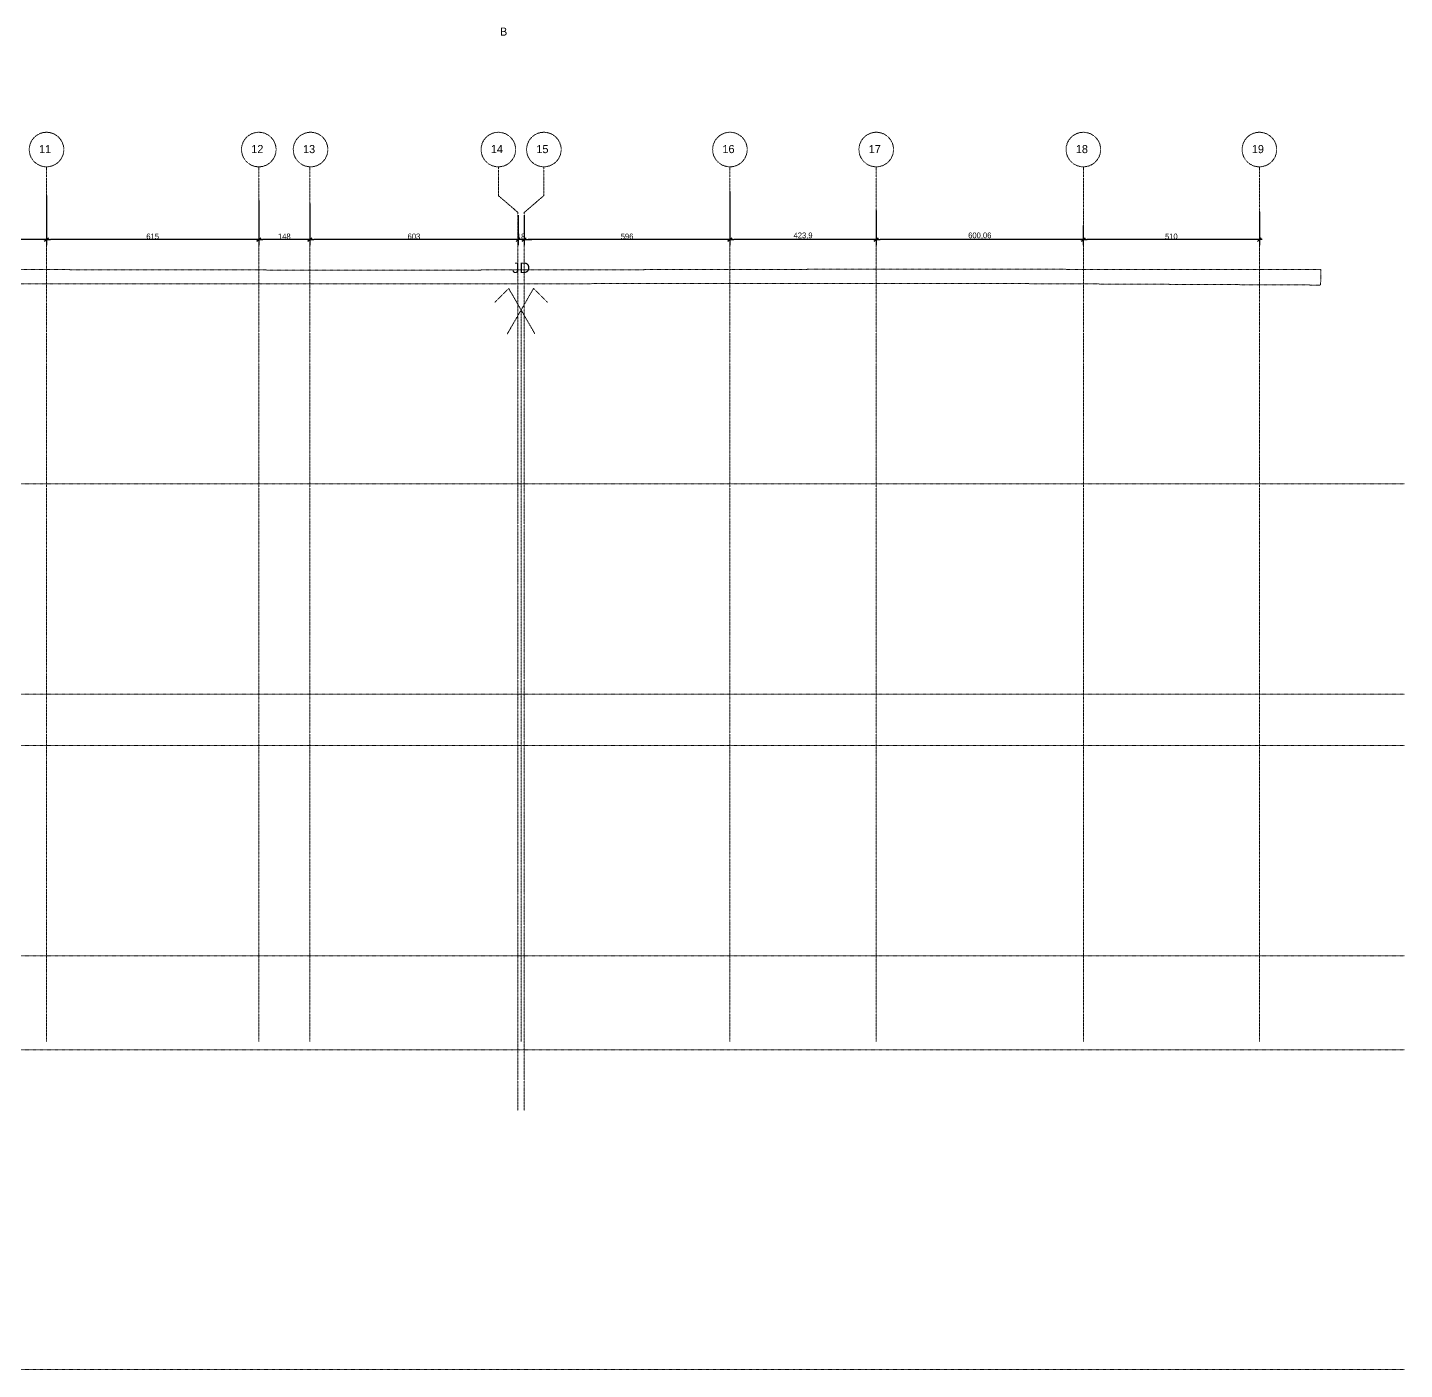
# Model space of a CAD drawing. Header units: millimetres. Extents: x -26249 to 60250, y -21218 to 23336.
# Drawn here: x 17375 to 21364, y -6296 to -2406 of the extents above; entities that cross this region are included whole.
import ezdxf

# ---------------------------------------------------------------- set-up
doc = ezdxf.new("R2010")
doc.units = ezdxf.units.MM
for name, pattern in [('Style de ligne -1', [0.41664, 0.20828, -0.20836]), ('Style de ligne -11', [0.347222, 0.20828, -0.138942]), ('Style de ligne -6', [1.04164, 0.625, -0.20828, 0.06943, -0.13893]), ('VW-01', [0.41656, 0.20828, -0.20828])]:
    doc.linetypes.add(name, pattern=pattern)
for name, color, linetype, lineweight in [('B Général', 7, 'Continuous', 5), ('C ANNOTATIONS-cotation', 7, 'Continuous', 5), ('C ANNOTATIONS-texte', 7, 'Continuous', 5)]:
    doc.layers.add(name, color=color, linetype=linetype, lineweight=lineweight)
doc.layers.add('C ANNOTATIONS-axes horizontaux', color=1, linetype='Style de ligne -1', lineweight=13, true_color=0xff0000)
doc.styles.add('Arial', font='arial.ttf')
doc.styles.add('Eurostile', font='')
doc.styles.get('Eurostile').set_extended_font_data('Eurostile')
doc.dimstyles.new('Arch', dxfattribs={"dimtxt": 20.229601, "dimasz": 11.224121, "dimexe": 15.875, "dimexo": 7.9375, "dimgap": 7.9375, "dimtad": 1, "dimdec": 1, "dimtxsty": 'Arial', "dimblk": 'VW_SLASH-1', "dimblk1": 'VW_SLASH-1', "dimblk2": 'VW_SLASH-1', "dimcen": 0, "dimdle": 7.9375, "dimazin": 0, "dimtfac": 1, "dimtdec": 1, "dimtix": 1, "dimtmove": 0, "dimatfit": 0, "dimldrblk": 'VW_FILLEDARROW-1', "dimfxl": 1, "dimfrac": 2, "dimtolj": 1, "dimarcsym": 0})

# ---------------------------------------------------------------- blocks, each defined once
blk = doc.blocks.new('Groupe-64-1')
at = {"layer": 'B Général', "color": 1, "linetype": 'Style de ligne -11', "lineweight": 5}
blk.add_line((2145.7, -1173.9), (2145.7, 946.1), dxfattribs=at)
at = {"layer": 'B Général', "color": 1, "linetype": 'Style de ligne -11', "lineweight": 5, "flags": 128}
for points in [[(2185.7, 876.8), (2109.7, 1008.4), (2069.7, 968.4)], [(2105.7, 876.8), (2181.7, 1008.4), (2221.7, 968.4)]]:
    blk.add_lwpolyline(points, dxfattribs=at)
at = {"layer": 'B Général', "color": 1, "insert": (2119.8, 1083.6), "char_height": 30.34, "attachment_point": 1, "line_spacing_factor": 0.958078, "style": 'Arial'}
blk.add_mtext('JD', dxfattribs=at)
blk = doc.blocks.new('VW_SLASH-1')
at = {"color": 0, "linetype": 'ByBlock', "lineweight": -2}
blk.add_line((0.71, 0), (-1, 0), dxfattribs=at)
at = {"color": 0, "linetype": 'Continuous', "lineweight": 20, "flags": 128}
blk.add_lwpolyline([(0.5, 0.5), (-0.5, -0.5)], dxfattribs=at)
blk = doc.blocks.new('*D695')
at = {"layer": 'C ANNOTATIONS-cotation', "color": 0, "linetype": 'Continuous', "lineweight": -2, "transparency": 16777216}
for p, q in [((17149.6, -2874), (17149.6, -3036.8)), ((17429.6, -2893.1), (17429.6, -3036.8)), ((17418.4, -3020.9), (17160.8, -3020.9))]:
    blk.add_line(p, q, dxfattribs=at)
at = {"layer": 'Defpoints', "color": 0, "linetype": 'Continuous', "transparency": 16777216}
for p in [(17149.6, -2866.1), (17429.6, -2885.2), (17149.6, -3020.9)]:
    blk.add_point(p, dxfattribs=at)
at = {"layer": 'C ANNOTATIONS-cotation', "color": 0, "linetype": 'Continuous', "lineweight": -2, "transparency": 16777216, "xscale": 11.22412109375, "yscale": 11.22412109375, "zscale": 11.22412109375, "rotation": 180}
blk.add_blockref('VW_SLASH-1', (17149.6, -3020.9), dxfattribs=at)
at = {"layer": 'C ANNOTATIONS-cotation', "color": 0, "linetype": 'Continuous', "lineweight": -2, "transparency": 16777216, "xscale": 11.22412109375, "yscale": 11.22412109375, "zscale": 11.22412109375}
blk.add_blockref('VW_SLASH-1', (17429.6, -3020.9), dxfattribs=at)
at = {"layer": 'C ANNOTATIONS-cotation', "color": 0, "linetype": 'Continuous', "lineweight": 5, "transparency": 16777216, "insert": (17289.6, -3011.7), "char_height": 16.45, "attachment_point": 5, "style": 'Eurostile'}
blk.add_mtext('\\A1;280', dxfattribs=at)
blk = doc.blocks.new('VW_FILLEDARROW-1')
at = {"linetype": 'Continuous', "lineweight": 0}
blk.add_hatch(color=0, dxfattribs=at).paths.add_polyline_path([(-1.41, 0.38), (0, 0), (-1.41, -0.38)])
at = {"color": 0, "linetype": 'Continuous', "lineweight": 5, "flags": 128}
blk.add_lwpolyline([(-1.41, 0.38), (0, 0), (-1.41, -0.38)], close=True, dxfattribs=at)
blk = doc.blocks.new('*D696')
at = {"layer": 'C ANNOTATIONS-cotation', "color": 0, "linetype": 'Continuous', "lineweight": -2, "transparency": 16777216}
for p, q in [((17429.6, -2893.1), (17429.6, -3036.8)), ((18044.6, -2907.3), (18044.6, -3036.8)), ((18033.4, -3020.9), (17440.8, -3020.9))]:
    blk.add_line(p, q, dxfattribs=at)
at = {"layer": 'Defpoints', "color": 0, "linetype": 'Continuous', "transparency": 16777216}
for p in [(17429.6, -2885.2), (18044.6, -2899.3), (17429.6, -3020.9)]:
    blk.add_point(p, dxfattribs=at)
at = {"layer": 'C ANNOTATIONS-cotation', "color": 0, "linetype": 'Continuous', "lineweight": -2, "transparency": 16777216, "xscale": 11.22412109375, "yscale": 11.22412109375, "zscale": 11.22412109375, "rotation": 180}
blk.add_blockref('VW_SLASH-1', (17429.6, -3020.9), dxfattribs=at)
at = {"layer": 'C ANNOTATIONS-cotation', "color": 0, "linetype": 'Continuous', "lineweight": -2, "transparency": 16777216, "xscale": 11.22412109375, "yscale": 11.22412109375, "zscale": 11.22412109375}
blk.add_blockref('VW_SLASH-1', (18044.6, -3020.9), dxfattribs=at)
at = {"layer": 'C ANNOTATIONS-cotation', "color": 0, "linetype": 'Continuous', "lineweight": 5, "transparency": 16777216, "insert": (17737.1, -3011.7), "char_height": 16.45, "attachment_point": 5, "style": 'Eurostile'}
blk.add_mtext('\\A1;615', dxfattribs=at)
blk = doc.blocks.new('*D697')
at = {"layer": 'C ANNOTATIONS-cotation', "color": 0, "linetype": 'Continuous', "lineweight": -2, "transparency": 16777216}
for p, q in [((18044.6, -2907.3), (18044.6, -3036.8)), ((18192.6, -2916), (18192.6, -3036.8)), ((18181.4, -3020.9), (18055.8, -3020.9))]:
    blk.add_line(p, q, dxfattribs=at)
at = {"layer": 'Defpoints', "color": 0, "linetype": 'Continuous', "transparency": 16777216}
for p in [(18044.6, -2899.3), (18192.6, -2908.1), (18044.6, -3020.9)]:
    blk.add_point(p, dxfattribs=at)
at = {"layer": 'C ANNOTATIONS-cotation', "color": 0, "linetype": 'Continuous', "lineweight": -2, "transparency": 16777216, "xscale": 11.22412109375, "yscale": 11.22412109375, "zscale": 11.22412109375, "rotation": 180}
blk.add_blockref('VW_SLASH-1', (18044.6, -3020.9), dxfattribs=at)
at = {"layer": 'C ANNOTATIONS-cotation', "color": 0, "linetype": 'Continuous', "lineweight": -2, "transparency": 16777216, "xscale": 11.22412109375, "yscale": 11.22412109375, "zscale": 11.22412109375}
blk.add_blockref('VW_SLASH-1', (18192.6, -3020.9), dxfattribs=at)
at = {"layer": 'C ANNOTATIONS-cotation', "color": 0, "linetype": 'Continuous', "lineweight": 5, "transparency": 16777216, "insert": (18118.6, -3011.7), "char_height": 16.45, "attachment_point": 5, "style": 'Eurostile'}
blk.add_mtext('\\A1;148', dxfattribs=at)
blk = doc.blocks.new('*D698')
at = {"layer": 'C ANNOTATIONS-cotation', "color": 0, "linetype": 'Continuous', "lineweight": -2, "transparency": 16777216}
for p, q in [((18192.6, -2916), (18192.6, -3036.8)), ((18795.6, -2950.3), (18795.6, -3036.8)), ((18784.4, -3020.9), (18203.8, -3020.9))]:
    blk.add_line(p, q, dxfattribs=at)
at = {"layer": 'Defpoints', "color": 0, "linetype": 'Continuous', "transparency": 16777216}
for p in [(18192.6, -2908.1), (18795.6, -2942.3), (18192.6, -3020.9)]:
    blk.add_point(p, dxfattribs=at)
at = {"layer": 'C ANNOTATIONS-cotation', "color": 0, "linetype": 'Continuous', "lineweight": -2, "transparency": 16777216, "xscale": 11.22412109375, "yscale": 11.22412109375, "zscale": 11.22412109375, "rotation": 180}
blk.add_blockref('VW_SLASH-1', (18192.6, -3020.9), dxfattribs=at)
at = {"layer": 'C ANNOTATIONS-cotation', "color": 0, "linetype": 'Continuous', "lineweight": -2, "transparency": 16777216, "xscale": 11.22412109375, "yscale": 11.22412109375, "zscale": 11.22412109375}
blk.add_blockref('VW_SLASH-1', (18795.6, -3020.9), dxfattribs=at)
at = {"layer": 'C ANNOTATIONS-cotation', "color": 0, "linetype": 'Continuous', "lineweight": 5, "transparency": 16777216, "insert": (18494.1, -3011.7), "char_height": 16.45, "attachment_point": 5, "style": 'Eurostile'}
blk.add_mtext('\\A1;603', dxfattribs=at)
blk = doc.blocks.new('*D699')
at = {"layer": 'C ANNOTATIONS-cotation', "color": 0, "linetype": 'Continuous', "lineweight": -2, "transparency": 16777216}
for p, q in [((18795.6, -2950.3), (18795.6, -3036.8)), ((18813.6, -2950.3), (18813.6, -3036.8)), ((18784.4, -3020.9), (18773.1, -3020.9)), ((18813.6, -3020.9), (18795.6, -3020.9)), ((18824.8, -3020.9), (18836, -3020.9))]:
    blk.add_line(p, q, dxfattribs=at)
at = {"layer": 'Defpoints', "color": 0, "linetype": 'Continuous', "transparency": 16777216}
for p in [(18795.6, -2942.3), (18813.6, -2942.3), (18795.6, -3020.9)]:
    blk.add_point(p, dxfattribs=at)
at = {"layer": 'C ANNOTATIONS-cotation', "color": 0, "linetype": 'Continuous', "lineweight": -2, "transparency": 16777216, "xscale": 11.22412109375, "yscale": 11.22412109375, "zscale": 11.22412109375}
blk.add_blockref('VW_SLASH-1', (18795.6, -3020.9), dxfattribs=at)
at = {"layer": 'C ANNOTATIONS-cotation', "color": 0, "linetype": 'Continuous', "lineweight": -2, "transparency": 16777216, "xscale": 11.22412109375, "yscale": 11.22412109375, "zscale": 11.22412109375, "rotation": 180}
blk.add_blockref('VW_SLASH-1', (18813.6, -3020.9), dxfattribs=at)
at = {"layer": 'C ANNOTATIONS-cotation', "color": 0, "linetype": 'Continuous', "lineweight": 5, "transparency": 16777216, "insert": (18804.6, -3011.7), "char_height": 16.45, "attachment_point": 5, "style": 'Eurostile'}
blk.add_mtext('\\A1;18', dxfattribs=at)
blk = doc.blocks.new('*D700')
at = {"layer": 'C ANNOTATIONS-cotation', "color": 0, "linetype": 'Continuous', "lineweight": -2, "transparency": 16777216}
for p, q in [((19409.6, -2881.9), (19409.6, -3036.8)), ((18813.6, -2950.3), (18813.6, -3036.8)), ((19398.4, -3020.9), (18824.8, -3020.9))]:
    blk.add_line(p, q, dxfattribs=at)
at = {"layer": 'Defpoints', "color": 0, "linetype": 'Continuous', "transparency": 16777216}
for p in [(19409.6, -2874), (18813.6, -2942.3), (18813.6, -3020.9)]:
    blk.add_point(p, dxfattribs=at)
at = {"layer": 'C ANNOTATIONS-cotation', "color": 0, "linetype": 'Continuous', "lineweight": -2, "transparency": 16777216, "xscale": 11.22412109375, "yscale": 11.22412109375, "zscale": 11.22412109375, "rotation": 180}
blk.add_blockref('VW_SLASH-1', (18813.6, -3020.9), dxfattribs=at)
at = {"layer": 'C ANNOTATIONS-cotation', "color": 0, "linetype": 'Continuous', "lineweight": -2, "transparency": 16777216, "xscale": 11.22412109375, "yscale": 11.22412109375, "zscale": 11.22412109375}
blk.add_blockref('VW_SLASH-1', (19409.6, -3020.9), dxfattribs=at)
at = {"layer": 'C ANNOTATIONS-cotation', "color": 0, "linetype": 'Continuous', "lineweight": 5, "transparency": 16777216, "insert": (19111.6, -3011.7), "char_height": 16.45, "attachment_point": 5, "style": 'Eurostile'}
blk.add_mtext('\\A1;596', dxfattribs=at)
blk = doc.blocks.new('*D701')
at = {"layer": 'C ANNOTATIONS-cotation', "color": 0, "linetype": 'Continuous', "lineweight": -2, "transparency": 16777216}
for p, q in [((19409.6, -2881.9), (19409.6, -3036.8)), ((19833.5, -2936.1), (19833.5, -3036.8)), ((19822.3, -3020.9), (19420.8, -3020.9))]:
    blk.add_line(p, q, dxfattribs=at)
at = {"layer": 'Defpoints', "color": 0, "linetype": 'Continuous', "transparency": 16777216}
for p in [(19409.6, -2874), (19833.5, -2928.2), (19409.6, -3020.9)]:
    blk.add_point(p, dxfattribs=at)
at = {"layer": 'C ANNOTATIONS-cotation', "color": 0, "linetype": 'Continuous', "lineweight": -2, "transparency": 16777216, "xscale": 11.22412109375, "yscale": 11.22412109375, "zscale": 11.22412109375, "rotation": 180}
blk.add_blockref('VW_SLASH-1', (19409.6, -3020.9), dxfattribs=at)
at = {"layer": 'C ANNOTATIONS-cotation', "color": 0, "linetype": 'Continuous', "lineweight": -2, "transparency": 16777216, "xscale": 11.22412109375, "yscale": 11.22412109375, "zscale": 11.22412109375}
blk.add_blockref('VW_SLASH-1', (19833.5, -3020.9), dxfattribs=at)
at = {"layer": 'C ANNOTATIONS-cotation', "color": 0, "linetype": 'Continuous', "lineweight": 5, "transparency": 16777216, "insert": (19621.5, -3010.1), "char_height": 16.45, "attachment_point": 5, "style": 'Eurostile'}
blk.add_mtext('\\A1;423,9', dxfattribs=at)
blk = doc.blocks.new('*D702')
at = {"layer": 'C ANNOTATIONS-cotation', "color": 0, "linetype": 'Continuous', "lineweight": -2, "transparency": 16777216}
for p, q in [((19833.5, -2936.1), (19833.5, -3036.8)), ((20433.5, -2980.3), (20433.5, -3036.8)), ((20422.3, -3020.9), (19844.7, -3020.9))]:
    blk.add_line(p, q, dxfattribs=at)
at = {"layer": 'Defpoints', "color": 0, "linetype": 'Continuous', "transparency": 16777216}
for p in [(19833.5, -2928.2), (20433.5, -2972.3), (19833.5, -3020.9)]:
    blk.add_point(p, dxfattribs=at)
at = {"layer": 'C ANNOTATIONS-cotation', "color": 0, "linetype": 'Continuous', "lineweight": -2, "transparency": 16777216, "xscale": 11.22412109375, "yscale": 11.22412109375, "zscale": 11.22412109375, "rotation": 180}
blk.add_blockref('VW_SLASH-1', (19833.5, -3020.9), dxfattribs=at)
at = {"layer": 'C ANNOTATIONS-cotation', "color": 0, "linetype": 'Continuous', "lineweight": -2, "transparency": 16777216, "xscale": 11.22412109375, "yscale": 11.22412109375, "zscale": 11.22412109375}
blk.add_blockref('VW_SLASH-1', (20433.5, -3020.9), dxfattribs=at)
at = {"layer": 'C ANNOTATIONS-cotation', "color": 0, "linetype": 'Continuous', "lineweight": 5, "transparency": 16777216, "insert": (20133.5, -3010.1), "char_height": 16.45, "attachment_point": 5, "style": 'Eurostile'}
blk.add_mtext('\\A1;600,06', dxfattribs=at)
blk = doc.blocks.new('*D703')
at = {"layer": 'C ANNOTATIONS-cotation', "color": 0, "linetype": 'Continuous', "lineweight": -2, "transparency": 16777216}
for p, q in [((20943.5, -2940.3), (20943.5, -3036.8)), ((20433.5, -2980.3), (20433.5, -3036.8)), ((20932.3, -3020.9), (20444.8, -3020.9))]:
    blk.add_line(p, q, dxfattribs=at)
at = {"layer": 'Defpoints', "color": 0, "linetype": 'Continuous', "transparency": 16777216}
for p in [(20943.5, -2932.3), (20433.5, -2972.3), (20433.5, -3020.9)]:
    blk.add_point(p, dxfattribs=at)
at = {"layer": 'C ANNOTATIONS-cotation', "color": 0, "linetype": 'Continuous', "lineweight": -2, "transparency": 16777216, "xscale": 11.22412109375, "yscale": 11.22412109375, "zscale": 11.22412109375, "rotation": 180}
blk.add_blockref('VW_SLASH-1', (20433.5, -3020.9), dxfattribs=at)
at = {"layer": 'C ANNOTATIONS-cotation', "color": 0, "linetype": 'Continuous', "lineweight": -2, "transparency": 16777216, "xscale": 11.22412109375, "yscale": 11.22412109375, "zscale": 11.22412109375}
blk.add_blockref('VW_SLASH-1', (20943.5, -3020.9), dxfattribs=at)
at = {"layer": 'C ANNOTATIONS-cotation', "color": 0, "linetype": 'Continuous', "lineweight": 5, "transparency": 16777216, "insert": (20688.5, -3011.7), "char_height": 16.45, "attachment_point": 5, "style": 'Eurostile'}
blk.add_mtext('\\A1;510', dxfattribs=at)

msp = doc.modelspace()

# ---------------------------------------------------------------- linework, layer by layer
at = {"layer": 'B Général', "color": 1, "linetype": 'Style de ligne -6', "lineweight": 13, "true_color": 0xff0000}
for p, q in [((17429.588, -5344.831), (17429.588, -2809.831)), ((18044.588, -5344.831), (18044.588, -2809.831)), ((18192.588, -5344.831), (18192.588, -2809.831)), ((19409.588, -5344.831), (19409.588, -2809.831)), ((19833.491, -5344.831), (19833.491, -2809.831)), ((20433.549, -5344.831), (20433.549, -2809.831)), ((20943.549, -5344.831), (20943.549, -2809.831))]:
    msp.add_line(p, q, dxfattribs=at)
at = {"layer": 'B Général', "color": 1, "linetype": 'Style de ligne -6', "lineweight": 13, "true_color": 0xff0000, "flags": 128}
for points in [[(18738.663, -2809.831), (18738.663, -2893.331), (18795.588, -2942.331), (18795.588, -5544.831)], [(18870.512, -2809.831), (18870.512, -2893.331), (18813.588, -2942.331), (18813.588, -5544.831)]]:
    msp.add_lwpolyline(points, dxfattribs=at)
at = {"layer": 'B Général', "color": 7, "linetype": 'VW-01', "lineweight": 18, "flags": 128}
msp.add_lwpolyline([(14475.503, -3109.438), (14237.635, -3110.464), (14237.635, -3153.184), (14569.331, -3150.882), (14987.103, -3147.934), (15495.103, -3146.895), (16330.273, -3146.895), (17167.999, -3149.655), (18244.306, -3148.86), (20190.19, -3148.173), (21121.108, -3152.608), (21121.107, -3152.846), (21121.242, -3108.01), (20181.103, -3106.781), (19762.603, -3106.781), (18406.71, -3109.553), (15563.103, -3104.74)], close=True, dxfattribs=at)
at = {"layer": 'B Général', "color": 1, "linetype": 'VW-01', "lineweight": 13, "true_color": 0xff0000}
for centre in [(17429.588, -2759.831), (18044.588, -2759.831), (18194.588, -2759.831), (18738.663, -2759.831), (18870.512, -2759.831), (19409.588, -2759.831), (19833.491, -2759.831), (20433.549, -2759.831), (20943.549, -2759.831)]:
    msp.add_circle(centre, 50, dxfattribs=at)
at = {"layer": 'C ANNOTATIONS-axes horizontaux', "color": 5, "true_color": 0x0000ff}
for p, q in [((21363.916, -3728.831), (11953.916, -3728.831)), ((21363.916, -4338.831), (11953.916, -4338.831)), ((21363.916, -4486.831), (11953.916, -4486.831)), ((21363.916, -5096.831), (11953.916, -5096.831)), ((21363.916, -5368.831), (11953.916, -5368.831)), ((21363.916, -6295.728), (16903.916, -6295.728))]:
    msp.add_line(p, q, dxfattribs=at)

# ---------------------------------------------------------------- block references
at = {"layer": 'B Général', "color": 7}
msp.add_blockref('Groupe-64-1', (16658.916, -4170.901), dxfattribs=at)

# ---------------------------------------------------------------- texts
at = {"layer": 'B Général', "color": 7, "char_height": 23.4956, "attachment_point": 1, "line_spacing_factor": 0.895453, "style": 'Eurostile'}
for s, insert in [('11', (17407.935, -2746.742)), ('12', (18022.935, -2746.742)), ('13', (18172.935, -2746.742)), ('14', (18717.011, -2746.742)), ('15', (18848.86, -2746.742)), ('16', (19387.935, -2746.742)), ('17', (19811.839, -2746.742)), ('18', (20411.896, -2746.742)), ('19', (20921.896, -2746.742))]:
    msp.add_mtext(s, dxfattribs=dict(at, insert=insert))
at = {"layer": 'C ANNOTATIONS-texte', "color": 7, "insert": (18743.444, -2406.187), "char_height": 23.496, "attachment_point": 1, "line_spacing_factor": 0.895453, "style": 'Eurostile'}
msp.add_mtext('B', dxfattribs=at)

# ---------------------------------------------------------------- dimensions: what is measured, and where the dimension line sits
at = {"layer": 'C ANNOTATIONS-cotation', "color": 7, "linetype": 'Continuous', "lineweight": 5}
for base, p1, p2, picture, middle in [((17149.588, -3020.901), (17429.588, -2885.155), (17149.588, -2866.078), '*D695', (17289.588, -3011.677)), ((17429.588, -3020.901), (18044.588, -2899.331), (17429.588, -2885.155), '*D696', (17737.088, -3011.677)), ((18044.588, -3020.901), (18192.588, -2908.081), (18044.588, -2899.331), '*D697', (18118.588, -3011.677)), ((18192.588, -3020.901), (18795.588, -2942.331), (18192.588, -2908.081), '*D698', (18494.088, -3011.677)), ((18813.588, -3020.901), (19409.588, -2873.999), (18813.588, -2942.331), '*D700', (19111.588, -3011.677)), ((19409.588, -3020.901), (19833.491, -2928.211), (19409.588, -2873.999), '*D701', (19621.539, -3010.111)), ((18795.588, -3020.901), (18813.588, -2942.331), (18795.588, -2942.331), '*D699', (18804.588, -3011.677)), ((19833.491, -3020.901), (20433.549, -2972.331), (19833.491, -2928.211), '*D702', (20133.52, -3010.111)), ((20433.549, -3020.901), (20943.549, -2932.331), (20433.549, -2972.331), '*D703', (20688.549, -3011.677))]:
    dim = msp.add_linear_dim(base=base, p1=p1, p2=p2, dimstyle='Arch', override={"dimtxt": 16.446886, "dimgap": 1, "dimdec": 2, "dimpost": '<>', "dimtxsty": 'Eurostile', "dimtmove": 2}, dxfattribs=at)
    dim.commit()
    dim.dimension.update_dxf_attribs({"geometry": picture, "text_midpoint": middle})

doc.saveas('drawing.dxf')
